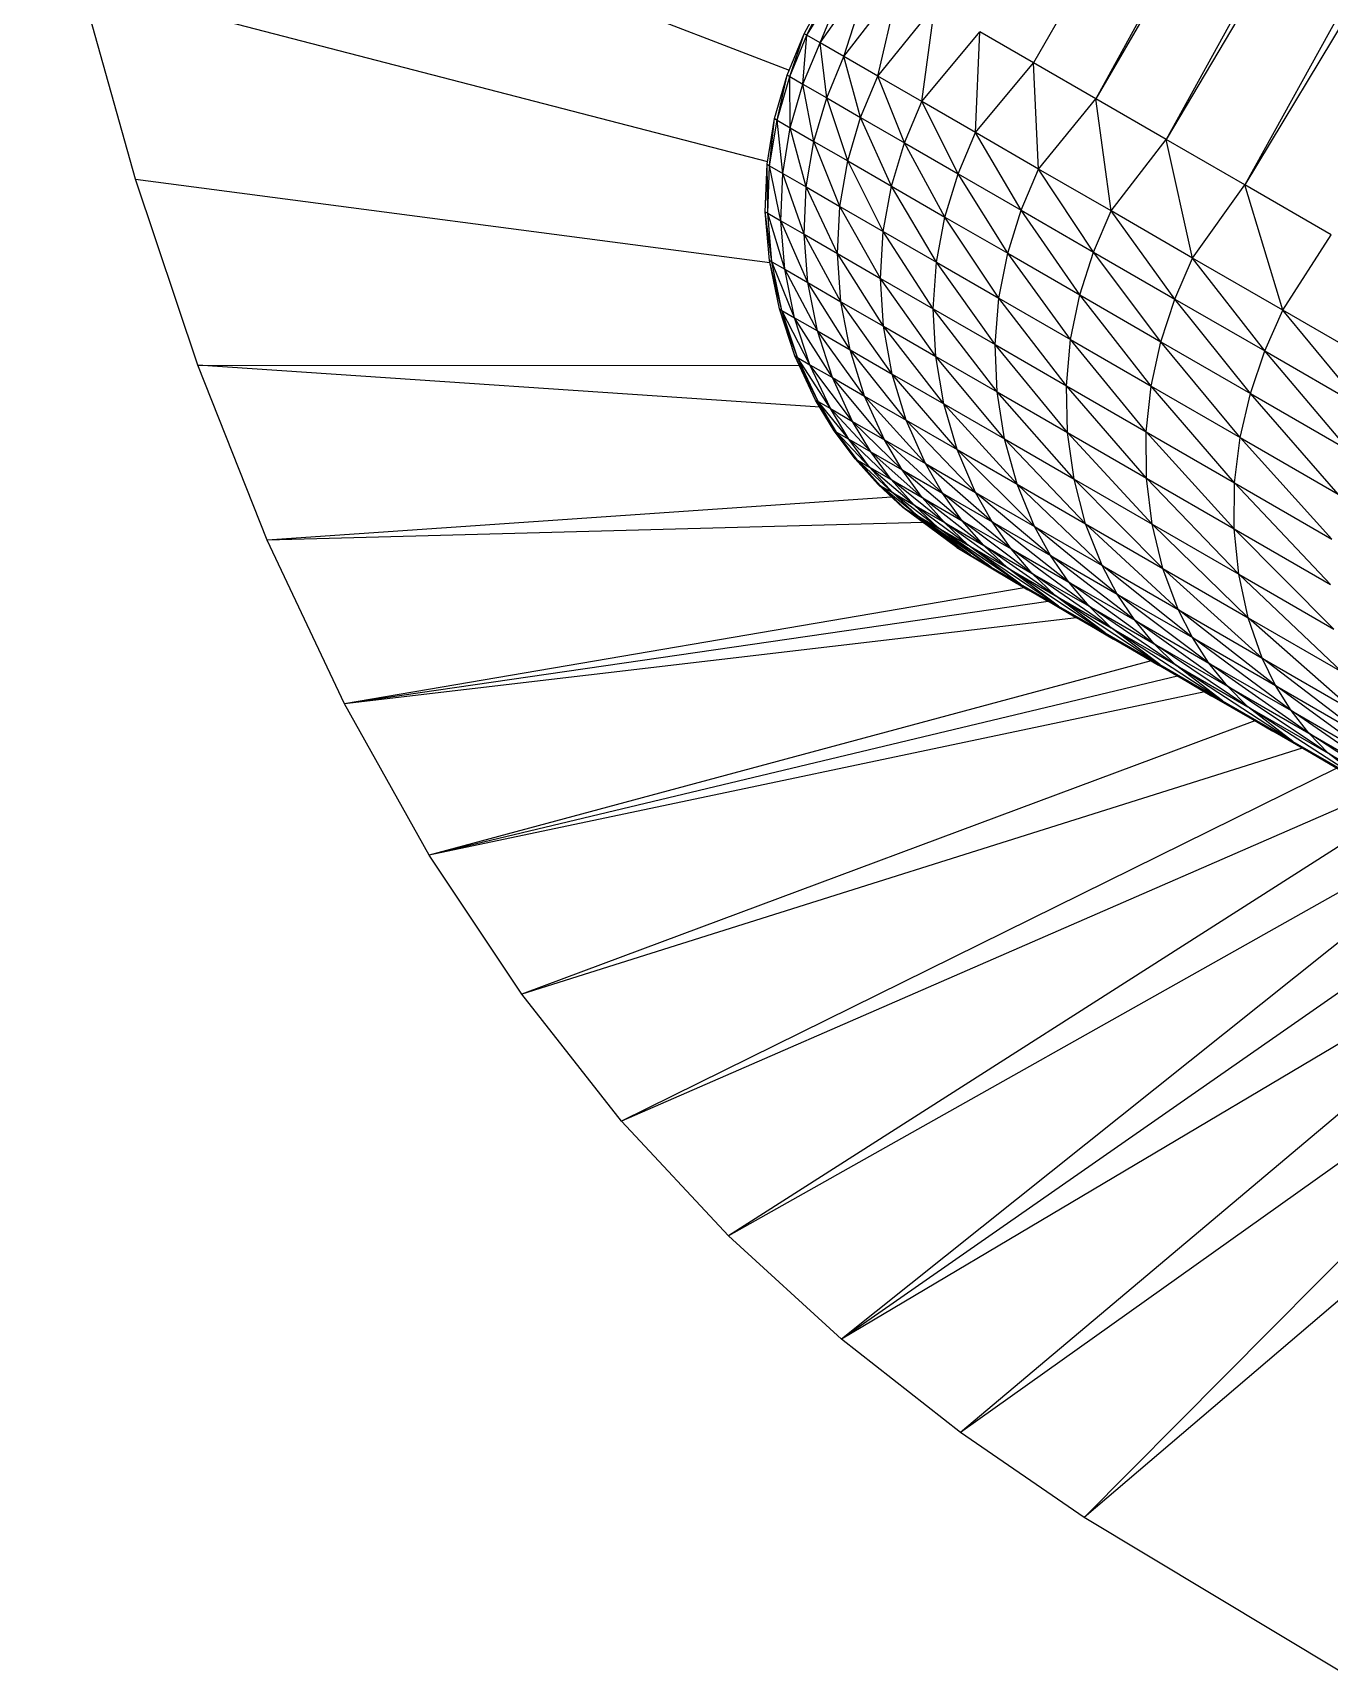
# Model space of a CAD drawing. Extents: x -94 to 59, y -4 to 130.
# Drawn here: x 26.319 to 29.144, y 54.617 to 58.186 of the extents above; entities that cross this region are included whole.
import ezdxf

# ---------------------------------------------------------------- set-up
doc = ezdxf.new("R2010")
doc.units = 0
doc.layers.get('0').update_dxf_attribs({"linetype": 'continuous'})

# ---------------------------------------------------------------- blocks, each defined once
blk = doc.blocks.new('SHAPE2DVIEW')
at = {"color": 0}
for p, q in [((32.1, 64.3585), (28.4993, 58.1204)), ((32.1, 64.3585), (28.6348, 58.0421)), ((32.1656, 64.0849), (28.6348, 58.0421)), ((32.1656, 64.0849), (28.7883, 57.9535)), ((32.2473, 63.7838), (28.7883, 57.9535)), ((32.2473, 63.7838), (28.9594, 57.8547)), ((32.3463, 63.461), (28.9594, 57.8547)), ((26.3188, 58.7385), (27.967, 58.1045)), ((27.9995, 58.1839), (28.0922, 58.3554)), ((28.0052, 58.1806), (28.0922, 58.3554)), ((28.0052, 58.1806), (28.1094, 58.3455)), ((28.0341, 58.1639), (28.1094, 58.3455)), ((28.0341, 58.1639), (28.1474, 58.3235)), ((28.0858, 58.134), (28.1474, 58.3235)), ((26.4234, 58.2932), (27.9197, 57.9058)), ((26.543, 57.8669), (26.4234, 58.2932)), ((28.0858, 58.134), (28.2059, 58.2897)), ((28.1599, 58.0913), (28.2059, 58.2897)), ((28.1599, 58.0913), (28.2844, 58.2444)), ((28.2557, 58.0359), (28.2844, 58.2444)), ((27.9625, 58.0936), (27.9995, 58.1839)), ((27.9682, 58.0903), (27.9995, 58.1839)), ((27.9682, 58.0903), (28.0052, 58.1806)), ((27.997, 58.0737), (28.0052, 58.1806)), ((28.0052, 58.1806), (27.9995, 58.1839)), ((28.0341, 58.1639), (28.0052, 58.1806)), ((28.2557, 58.0359), (28.3823, 58.1879)), ((28.3728, 57.9684), (28.3823, 58.1879)), ((28.4993, 58.1204), (28.3823, 58.1879)), ((27.997, 58.0737), (28.0341, 58.1639)), ((28.0858, 58.134), (28.0341, 58.1639)), ((28.0487, 58.0439), (28.0341, 58.1639)), ((28.0487, 58.0439), (28.0858, 58.134)), ((28.1599, 58.0913), (28.0858, 58.134)), ((28.1226, 58.0012), (28.0858, 58.134)), ((28.3728, 57.9684), (28.4993, 58.1204)), ((28.6348, 58.0421), (28.4993, 58.1204)), ((28.5105, 57.8888), (28.4993, 58.1204)), ((27.935, 57.9988), (27.9625, 58.0936)), ((27.9407, 57.9956), (27.9625, 58.0936)), ((27.9407, 57.9956), (27.9682, 58.0903)), ((27.9625, 58.0936), (27.9682, 58.0903)), ((27.9682, 58.0903), (27.997, 58.0737)), ((27.9694, 57.979), (27.9682, 58.0903)), ((27.9694, 57.979), (27.997, 58.0737)), ((27.997, 58.0737), (28.0487, 58.0439)), ((28.0208, 57.9493), (27.997, 58.0737)), ((28.1226, 58.0012), (28.1599, 58.0913)), ((28.2557, 58.0359), (28.1599, 58.0913)), ((28.2182, 57.946), (28.1599, 58.0913)), ((28.0208, 57.9493), (28.0487, 58.0439)), ((28.0487, 58.0439), (28.1226, 58.0012)), ((28.0944, 57.9068), (28.0487, 58.0439)), ((28.2182, 57.946), (28.2557, 58.0359)), ((28.3728, 57.9684), (28.2557, 58.0359)), ((28.335, 57.8786), (28.2557, 58.0359)), ((28.5105, 57.8888), (28.6348, 58.0421)), ((28.7883, 57.9535), (28.6348, 58.0421)), ((28.6684, 57.7977), (28.6348, 58.0421)), ((27.9187, 57.8994), (27.935, 57.9988)), ((27.9243, 57.8961), (27.935, 57.9988)), ((27.9243, 57.8961), (27.9407, 57.9956)), ((27.935, 57.9988), (27.9407, 57.9956)), ((27.9407, 57.9956), (27.9694, 57.979)), ((27.9529, 57.8796), (27.9407, 57.9956)), ((28.0944, 57.9068), (28.1226, 58.0012)), ((28.1226, 58.0012), (28.2182, 57.946)), ((28.1897, 57.8518), (28.1226, 58.0012)), ((27.9529, 57.8796), (27.9694, 57.979)), ((27.9694, 57.979), (28.0208, 57.9493)), ((28.004, 57.8501), (27.9694, 57.979)), ((28.335, 57.8786), (28.3728, 57.9684)), ((28.5105, 57.8888), (28.3728, 57.9684)), ((28.4725, 57.7992), (28.3728, 57.9684)), ((28.6684, 57.7977), (28.7883, 57.9535)), ((28.9594, 57.8547), (28.7883, 57.9535)), ((28.8458, 57.6953), (28.7883, 57.9535)), ((28.004, 57.8501), (28.0208, 57.9493)), ((28.0208, 57.9493), (28.0944, 57.9068)), ((28.0772, 57.8078), (28.0208, 57.9493)), ((28.1897, 57.8518), (28.2182, 57.946)), ((28.2182, 57.946), (28.335, 57.8786)), ((28.3061, 57.7846), (28.2182, 57.946)), ((27.9148, 57.796), (27.9187, 57.8994)), ((27.9187, 57.8994), (27.9243, 57.8961)), ((27.9203, 57.7927), (27.9187, 57.8994)), ((27.9203, 57.7927), (27.9243, 57.8961)), ((27.9243, 57.8961), (27.9529, 57.8796)), ((27.9487, 57.7764), (27.9243, 57.8961)), ((28.0772, 57.8078), (28.0944, 57.9068)), ((28.0944, 57.9068), (28.1897, 57.8518)), ((28.172, 57.7532), (28.0944, 57.9068)), ((28.4725, 57.7992), (28.5105, 57.8888)), ((28.6684, 57.7977), (28.5105, 57.8888)), ((28.63, 57.7083), (28.5105, 57.8888)), ((26.543, 57.8669), (27.9247, 57.6854)), ((26.6783, 57.4621), (26.543, 57.8669)), ((27.9487, 57.7764), (27.9529, 57.8796)), ((27.9529, 57.8796), (28.004, 57.8501)), ((27.9994, 57.7471), (27.9529, 57.8796)), ((27.9994, 57.7471), (28.004, 57.8501)), ((28.004, 57.8501), (28.0772, 57.8078)), ((28.0721, 57.7051), (28.004, 57.8501)), ((28.172, 57.7532), (28.1897, 57.8518)), ((28.1897, 57.8518), (28.3061, 57.7846)), ((28.2877, 57.6863), (28.1897, 57.8518)), ((28.3061, 57.7846), (28.335, 57.8786)), ((28.335, 57.8786), (28.4725, 57.7992)), ((28.443, 57.7055), (28.335, 57.8786)), ((28.8458, 57.6953), (28.9594, 57.8547)), ((29.1477, 57.746), (28.9594, 57.8547)), ((29.0423, 57.5818), (28.9594, 57.8547)), ((27.9148, 57.796), (27.9203, 57.7927)), ((27.9293, 57.687), (27.9148, 57.796)), ((27.9237, 57.6902), (27.9148, 57.796)), ((27.9203, 57.7927), (27.9487, 57.7764)), ((27.9573, 57.6708), (27.9203, 57.7927)), ((27.9293, 57.687), (27.9203, 57.7927)), ((27.9487, 57.7764), (27.9994, 57.7471)), ((28.0076, 57.6418), (27.9487, 57.7764)), ((27.9573, 57.6708), (27.9487, 57.7764)), ((28.0721, 57.7051), (28.0772, 57.8078)), ((28.0772, 57.8078), (28.172, 57.7532)), ((28.1661, 57.6509), (28.0772, 57.8078)), ((28.2877, 57.6863), (28.3061, 57.7846)), ((28.3061, 57.7846), (28.443, 57.7055)), ((28.4238, 57.6077), (28.3061, 57.7846)), ((28.443, 57.7055), (28.4725, 57.7992)), ((28.4725, 57.7992), (28.63, 57.7083)), ((28.6, 57.6149), (28.4725, 57.7992)), ((28.63, 57.7083), (28.6684, 57.7977)), ((28.8458, 57.6953), (28.6684, 57.7977)), ((28.8071, 57.606), (28.6684, 57.7977)), ((27.9994, 57.7471), (28.0721, 57.7051)), ((28.0795, 57.6002), (27.9994, 57.7471)), ((28.0076, 57.6418), (27.9994, 57.7471)), ((28.1661, 57.6509), (28.172, 57.7532)), ((28.172, 57.7532), (28.2877, 57.6863)), ((28.2809, 57.5846), (28.172, 57.7532)), ((29.0423, 57.5818), (29.1477, 57.746)), ((28.0721, 57.7051), (28.1661, 57.6509)), ((28.1726, 57.5465), (28.0721, 57.7051)), ((28.0795, 57.6002), (28.0721, 57.7051)), ((28.4238, 57.6077), (28.443, 57.7055)), ((28.443, 57.7055), (28.6, 57.6149)), ((28.5799, 57.5176), (28.443, 57.7055)), ((28.6, 57.6149), (28.63, 57.7083)), ((28.63, 57.7083), (28.8071, 57.606)), ((28.7764, 57.5131), (28.63, 57.7083)), ((27.9237, 57.6902), (27.9293, 57.687)), ((27.951, 57.5813), (27.9237, 57.6902)), ((27.9455, 57.5844), (27.9237, 57.6902)), ((27.9293, 57.687), (27.9573, 57.6708)), ((27.9787, 57.5653), (27.9293, 57.687)), ((27.951, 57.5813), (27.9293, 57.687)), ((27.9573, 57.6708), (28.0076, 57.6418)), ((28.0284, 57.5366), (27.9573, 57.6708)), ((27.9787, 57.5653), (27.9573, 57.6708)), ((28.2809, 57.5846), (28.2877, 57.6863)), ((28.2877, 57.6863), (28.4238, 57.6077)), ((28.416, 57.5066), (28.2877, 57.6863)), ((28.8071, 57.606), (28.8458, 57.6953)), ((29.0423, 57.5818), (28.8458, 57.6953)), ((29.0031, 57.4928), (28.8458, 57.6953)), ((28.0076, 57.6418), (28.0795, 57.6002)), ((28.0995, 57.4955), (28.0076, 57.6418)), ((28.0284, 57.5366), (28.0076, 57.6418)), ((28.1661, 57.6509), (28.2809, 57.5846)), ((28.2862, 57.4809), (28.1661, 57.6509)), ((28.1726, 57.5465), (28.1661, 57.6509)), ((28.0795, 57.6002), (28.1726, 57.5465)), ((28.1914, 57.4424), (28.0795, 57.6002)), ((28.0995, 57.4955), (28.0795, 57.6002)), ((28.416, 57.5066), (28.4238, 57.6077)), ((28.4238, 57.6077), (28.5799, 57.5176)), ((28.5708, 57.4172), (28.4238, 57.6077)), ((28.5799, 57.5176), (28.6, 57.6149)), ((28.6, 57.6149), (28.7764, 57.5131)), ((28.7553, 57.4164), (28.6, 57.6149)), ((28.7764, 57.5131), (28.8071, 57.606)), ((28.8071, 57.606), (29.0031, 57.4928)), ((28.9717, 57.4003), (28.8071, 57.606)), ((27.9455, 57.5844), (27.951, 57.5813)), ((27.9849, 57.4788), (27.9455, 57.5844)), ((27.9795, 57.4819), (27.9455, 57.5844)), ((27.951, 57.5813), (27.9787, 57.5653)), ((28.0122, 57.463), (27.951, 57.5813)), ((27.9849, 57.4788), (27.951, 57.5813)), ((27.9787, 57.5653), (28.0284, 57.5366)), ((28.0612, 57.4347), (27.9787, 57.5653)), ((28.0122, 57.463), (27.9787, 57.5653)), ((28.2809, 57.5846), (28.416, 57.5066)), ((28.42, 57.4036), (28.2809, 57.5846)), ((28.2862, 57.4809), (28.2809, 57.5846)), ((29.0031, 57.4928), (29.0423, 57.5818)), ((29.2589, 57.4568), (29.0423, 57.5818)), ((29.2192, 57.3681), (29.0423, 57.5818)), ((28.0284, 57.5366), (28.0995, 57.4955)), ((28.1314, 57.3942), (28.0284, 57.5366)), ((28.0612, 57.4347), (28.0284, 57.5366)), ((28.1726, 57.5465), (28.2862, 57.4809)), ((28.3038, 57.3776), (28.1726, 57.5465)), ((28.1914, 57.4424), (28.1726, 57.5465)), ((28.0995, 57.4955), (28.1914, 57.4424)), ((28.2221, 57.3419), (28.0995, 57.4955)), ((28.1314, 57.3942), (28.0995, 57.4955)), ((28.416, 57.5066), (28.5708, 57.4172)), ((28.5733, 57.3151), (28.416, 57.5066)), ((28.42, 57.4036), (28.416, 57.5066)), ((28.5708, 57.4172), (28.5799, 57.5176)), ((28.5799, 57.5176), (28.7553, 57.4164)), ((28.7448, 57.3167), (28.5799, 57.5176)), ((28.7553, 57.4164), (28.7764, 57.5131)), ((28.7764, 57.5131), (28.9717, 57.4003)), ((28.9495, 57.3043), (28.7764, 57.5131)), ((28.9717, 57.4003), (29.0031, 57.4928)), ((29.0031, 57.4928), (29.2192, 57.3681)), ((29.1868, 57.2761), (29.0031, 57.4928)), ((28.0341, 57.3703), (26.6783, 57.4621)), ((26.6783, 57.4621), (27.9894, 57.4609)), ((26.8298, 57.0808), (26.6783, 57.4621)), ((27.9795, 57.4819), (27.9849, 57.4788)), ((28.0299, 57.3827), (27.9795, 57.4819)), ((28.0246, 57.3858), (27.9795, 57.4819)), ((27.9849, 57.4788), (28.0122, 57.463)), ((28.0569, 57.3672), (27.9849, 57.4788)), ((28.0299, 57.3827), (27.9849, 57.4788)), ((28.0122, 57.463), (28.0612, 57.4347)), ((28.1051, 57.3393), (28.0122, 57.463)), ((28.0569, 57.3672), (28.0122, 57.463)), ((28.2862, 57.4809), (28.42, 57.4036)), ((28.436, 57.3013), (28.2862, 57.4809)), ((28.3038, 57.3776), (28.2862, 57.4809)), ((28.0612, 57.4347), (28.1314, 57.3942)), ((28.1743, 57.2994), (28.0612, 57.4347)), ((28.1051, 57.3393), (28.0612, 57.4347)), ((28.1914, 57.4424), (28.3038, 57.3776)), ((28.333, 57.2779), (28.1914, 57.4424)), ((28.2221, 57.3419), (28.1914, 57.4424)), ((28.0246, 57.3858), (28.0299, 57.3827)), ((28.0703, 57.3162), (28.0246, 57.3858)), ((28.0651, 57.3192), (28.0246, 57.3858)), ((28.0299, 57.3827), (28.0569, 57.3672)), ((28.0969, 57.3008), (28.0299, 57.3827)), ((28.0703, 57.3162), (28.0299, 57.3827)), ((28.1314, 57.3942), (28.2221, 57.3419)), ((28.2637, 57.2478), (28.1314, 57.3942)), ((28.1743, 57.2994), (28.1314, 57.3942)), ((28.42, 57.4036), (28.5733, 57.3151)), ((28.5875, 57.2138), (28.42, 57.4036)), ((28.436, 57.3013), (28.42, 57.4036)), ((28.5708, 57.4172), (28.7448, 57.3167)), ((28.7456, 57.2156), (28.5708, 57.4172)), ((28.5733, 57.3151), (28.5708, 57.4172)), ((28.7448, 57.3167), (28.7553, 57.4164)), ((28.7553, 57.4164), (28.9495, 57.3043)), ((28.9375, 57.2055), (28.7553, 57.4164)), ((28.9495, 57.3043), (28.9717, 57.4003)), ((28.9717, 57.4003), (29.1868, 57.2761)), ((29.1632, 57.1808), (28.9717, 57.4003)), ((28.0569, 57.3672), (28.1051, 57.3393)), ((28.1447, 57.2733), (28.0569, 57.3672)), ((28.0969, 57.3008), (28.0569, 57.3672)), ((28.3038, 57.3776), (28.436, 57.3013)), ((28.4634, 57.2026), (28.3038, 57.3776)), ((28.333, 57.2779), (28.3038, 57.3776)), ((28.0651, 57.3192), (28.0703, 57.3162)), ((28.1158, 57.255), (28.0651, 57.3192)), ((28.1106, 57.258), (28.0651, 57.3192)), ((28.0703, 57.3162), (28.0969, 57.3008)), ((28.1421, 57.2398), (28.0703, 57.3162)), ((28.1158, 57.255), (28.0703, 57.3162)), ((28.1051, 57.3393), (28.1743, 57.2994)), ((28.213, 57.2338), (28.1051, 57.3393)), ((28.1447, 57.2733), (28.1051, 57.3393)), ((28.2221, 57.3419), (28.333, 57.2779)), ((28.3729, 57.1847), (28.2221, 57.3419)), ((28.2637, 57.2478), (28.2221, 57.3419)), ((28.5733, 57.3151), (28.7456, 57.2156)), ((28.7578, 57.1155), (28.5733, 57.3151)), ((28.5875, 57.2138), (28.5733, 57.3151)), ((28.7448, 57.3167), (28.9375, 57.2055)), ((28.9364, 57.1055), (28.7448, 57.3167)), ((28.7456, 57.2156), (28.7448, 57.3167)), ((28.0969, 57.3008), (28.1447, 57.2733)), ((28.1893, 57.2126), (28.0969, 57.3008)), ((28.1421, 57.2398), (28.0969, 57.3008)), ((28.1743, 57.2994), (28.2637, 57.2478)), ((28.3013, 57.1828), (28.1743, 57.2994)), ((28.213, 57.2338), (28.1743, 57.2994)), ((28.333, 57.2779), (28.4634, 57.2026)), ((28.5014, 57.1105), (28.333, 57.2779)), ((28.3729, 57.1847), (28.333, 57.2779)), ((28.436, 57.3013), (28.5875, 57.2138)), ((28.6129, 57.1162), (28.436, 57.3013)), ((28.4634, 57.2026), (28.436, 57.3013)), ((28.9375, 57.2055), (28.9495, 57.3043)), ((28.9495, 57.3043), (29.1632, 57.1808)), ((29.1495, 57.0831), (28.9495, 57.3043)), ((28.1106, 57.258), (28.1158, 57.255)), ((28.1658, 57.1993), (28.1106, 57.258)), ((28.1607, 57.2023), (28.1106, 57.258)), ((28.1158, 57.255), (28.1421, 57.2398)), ((28.1918, 57.1843), (28.1158, 57.255)), ((28.1658, 57.1993), (28.1158, 57.255)), ((28.1421, 57.2398), (28.1893, 57.2126)), ((28.2384, 57.1574), (28.1421, 57.2398)), ((28.1918, 57.1843), (28.1421, 57.2398)), ((28.1447, 57.2733), (28.213, 57.2338)), ((28.2567, 57.1736), (28.1447, 57.2733)), ((28.1893, 57.2126), (28.1447, 57.2733)), ((28.2637, 57.2478), (28.3729, 57.1847)), ((28.4093, 57.1205), (28.2637, 57.2478)), ((28.3013, 57.1828), (28.2637, 57.2478)), ((28.1893, 57.2126), (28.2567, 57.1736)), ((28.305, 57.119), (28.1893, 57.2126)), ((28.2384, 57.1574), (28.1893, 57.2126)), ((28.213, 57.2338), (28.3013, 57.1828)), ((28.344, 57.1232), (28.213, 57.2338)), ((28.2567, 57.1736), (28.213, 57.2338)), ((28.5875, 57.2138), (28.7578, 57.1155)), ((28.7809, 57.0192), (28.5875, 57.2138)), ((28.6129, 57.1162), (28.5875, 57.2138)), ((28.7456, 57.2156), (28.9364, 57.1055)), ((28.9463, 57.0066), (28.7456, 57.2156)), ((28.7578, 57.1155), (28.7456, 57.2156)), ((28.9364, 57.1055), (28.9375, 57.2055)), ((28.9375, 57.2055), (29.1495, 57.0831)), ((29.1462, 56.9844), (28.9375, 57.2055)), ((28.1905, 57.1745), (26.8298, 57.0808)), ((28.1607, 57.2023), (28.1658, 57.1993)), ((28.2198, 57.149), (28.1607, 57.2023)), ((28.2148, 57.1519), (28.1607, 57.2023)), ((28.1658, 57.1993), (28.1918, 57.1843)), ((28.2455, 57.1342), (28.1658, 57.1993)), ((28.2198, 57.149), (28.1658, 57.1993)), ((28.1918, 57.1843), (28.2384, 57.1574)), ((28.2914, 57.1077), (28.1918, 57.1843)), ((28.2455, 57.1342), (28.1918, 57.1843)), ((28.2567, 57.1736), (28.344, 57.1232)), ((28.3912, 57.0692), (28.2567, 57.1736)), ((28.305, 57.119), (28.2567, 57.1736)), ((28.3013, 57.1828), (28.4093, 57.1205)), ((28.4507, 57.0617), (28.3013, 57.1828)), ((28.344, 57.1232), (28.3013, 57.1828)), ((28.3729, 57.1847), (28.5014, 57.1105)), ((28.5363, 57.0472), (28.3729, 57.1847)), ((28.4093, 57.1205), (28.3729, 57.1847)), ((28.4634, 57.2026), (28.6129, 57.1162)), ((28.6487, 57.0255), (28.4634, 57.2026)), ((28.5014, 57.1105), (28.4634, 57.2026)), ((28.2148, 57.1519), (28.2198, 57.149)), ((28.3372, 57.0622), (28.2148, 57.1519)), ((28.3322, 57.0651), (28.2148, 57.1519)), ((28.2198, 57.149), (28.2455, 57.1342)), ((28.3621, 57.0478), (28.2198, 57.149)), ((28.3372, 57.0622), (28.2198, 57.149)), ((28.2384, 57.1574), (28.305, 57.119)), ((28.3572, 57.0697), (28.2384, 57.1574)), ((28.2914, 57.1077), (28.2384, 57.1574)), ((28.2455, 57.1342), (28.2914, 57.1077)), ((28.4069, 57.022), (28.2455, 57.1342)), ((28.3621, 57.0478), (28.2455, 57.1342)), ((28.2587, 57.1195), (26.8298, 57.0808)), ((28.2914, 57.1077), (28.3572, 57.0697)), ((28.471, 56.985), (28.2914, 57.1077)), ((28.4069, 57.022), (28.2914, 57.1077)), ((28.305, 57.119), (28.3912, 57.0692)), ((28.4424, 57.0205), (28.305, 57.119)), ((28.3572, 57.0697), (28.305, 57.119)), ((28.344, 57.1232), (28.4507, 57.0617)), ((28.4966, 57.0084), (28.344, 57.1232)), ((28.3912, 57.0692), (28.344, 57.1232)), ((28.4093, 57.1205), (28.5363, 57.0472)), ((28.5762, 56.9892), (28.4093, 57.1205)), ((28.4507, 57.0617), (28.4093, 57.1205)), ((28.5014, 57.1105), (28.6487, 57.0255)), ((28.6819, 56.9631), (28.5014, 57.1105)), ((28.5363, 57.0472), (28.5014, 57.1105)), ((28.6129, 57.1162), (28.7809, 57.0192)), ((28.8143, 56.9299), (28.6129, 57.1162)), ((28.6487, 57.0255), (28.6129, 57.1162)), ((28.7578, 57.1155), (28.9463, 57.0066)), ((28.9669, 56.9118), (28.7578, 57.1155)), ((28.7809, 57.0192), (28.7578, 57.1155)), ((28.9364, 57.1055), (29.1462, 56.9844)), ((29.1535, 56.887), (28.9364, 57.1055)), ((28.9463, 57.0066), (28.9364, 57.1055)), ((26.998, 56.7246), (26.8298, 57.0808)), ((28.3322, 57.0651), (28.4577, 56.9897)), ((28.3322, 57.0651), (28.4625, 56.9869)), ((28.3322, 57.0651), (28.3372, 57.0622)), ((28.3372, 57.0622), (28.4625, 56.9869)), ((28.3372, 57.0622), (28.4868, 56.9729)), ((28.3372, 57.0622), (28.3621, 57.0478)), ((28.3572, 57.0697), (28.4424, 57.0205)), ((28.5539, 56.9371), (28.3572, 57.0697)), ((28.471, 56.985), (28.3572, 57.0697)), ((28.3912, 57.0692), (28.4966, 57.0084)), ((28.5463, 56.9605), (28.3912, 57.0692)), ((28.4424, 57.0205), (28.3912, 57.0692)), ((28.4507, 57.0617), (28.5762, 56.9892)), ((28.6205, 56.9368), (28.4507, 57.0617)), ((28.4966, 57.0084), (28.4507, 57.0617)), ((28.3621, 57.0478), (28.4868, 56.9729)), ((28.3621, 57.0478), (28.5303, 56.9477)), ((28.3621, 57.0478), (28.4069, 57.022)), ((28.5363, 57.0472), (28.6819, 56.9631)), ((28.72, 56.9062), (28.5363, 57.0472)), ((28.5762, 56.9892), (28.5363, 57.0472)), ((28.6487, 57.0255), (28.8143, 56.9299)), ((28.8455, 56.8686), (28.6487, 57.0255)), ((28.6819, 56.9631), (28.6487, 57.0255)), ((28.4069, 57.022), (28.5303, 56.9477)), ((28.4069, 57.022), (28.5927, 56.9117)), ((28.4069, 57.022), (28.471, 56.985)), ((28.4424, 57.0205), (28.5463, 56.9605)), ((28.6552, 56.8786), (28.4424, 57.0205)), ((28.5539, 56.9371), (28.4424, 57.0205)), ((28.4625, 56.9869), (28.4577, 56.9897)), ((28.4966, 57.0084), (28.6205, 56.9368)), ((28.6687, 56.8899), (28.4966, 57.0084)), ((28.5463, 56.9605), (28.4966, 57.0084)), ((28.7809, 57.0192), (28.9669, 56.9118)), ((28.9976, 56.8241), (28.7809, 57.0192)), ((28.8143, 56.9299), (28.7809, 57.0192)), ((28.9463, 57.0066), (29.1535, 56.887)), ((29.1712, 56.7939), (28.9463, 57.0066)), ((28.9669, 56.9118), (28.9463, 57.0066)), ((28.4792, 56.9772), (26.998, 56.7246)), ((28.4868, 56.9729), (28.4625, 56.9869)), ((28.471, 56.985), (28.5927, 56.9117)), ((28.471, 56.985), (28.6734, 56.8651)), ((28.471, 56.985), (28.5539, 56.9371)), ((28.5303, 56.9477), (28.4868, 56.9729)), ((28.5463, 56.9605), (28.6687, 56.8899)), ((28.7743, 56.8098), (28.5463, 56.9605)), ((28.6552, 56.8786), (28.5463, 56.9605)), ((28.5762, 56.9892), (28.72, 56.9062)), ((28.7625, 56.8548), (28.5762, 56.9892)), ((28.6205, 56.9368), (28.5762, 56.9892)), ((28.6819, 56.9631), (28.8455, 56.8686)), ((28.8816, 56.8128), (28.6819, 56.9631)), ((28.72, 56.9062), (28.6819, 56.9631)), ((28.5314, 56.9471), (26.998, 56.7246)), ((28.5927, 56.9117), (28.5303, 56.9477)), ((28.5539, 56.9371), (28.6734, 56.8651)), ((28.5539, 56.9371), (28.7719, 56.8082)), ((28.5539, 56.9371), (28.6552, 56.8786)), ((28.6205, 56.9368), (28.7625, 56.8548)), ((28.8089, 56.8089), (28.6205, 56.9368)), ((28.6687, 56.8899), (28.6205, 56.9368)), ((28.8143, 56.9299), (28.9976, 56.8241)), ((29.0267, 56.764), (28.8143, 56.9299)), ((28.8455, 56.8686), (28.8143, 56.9299)), ((28.5932, 56.9114), (26.998, 56.7246)), ((28.6734, 56.8651), (28.5927, 56.9117)), ((28.6687, 56.8899), (28.8089, 56.8089)), ((28.9109, 56.731), (28.6687, 56.8899)), ((28.7743, 56.8098), (28.6687, 56.8899)), ((28.72, 56.9062), (28.8816, 56.8128)), ((28.9221, 56.7627), (28.72, 56.9062)), ((28.7625, 56.8548), (28.72, 56.9062)), ((28.9669, 56.9118), (29.1712, 56.7939)), ((29.1988, 56.7079), (28.9669, 56.9118)), ((28.9976, 56.8241), (28.9669, 56.9118)), ((28.6552, 56.8786), (28.7719, 56.8082)), ((28.6552, 56.8786), (28.8879, 56.7413)), ((28.6552, 56.8786), (28.7743, 56.8098)), ((28.7719, 56.8082), (28.6734, 56.8651)), ((28.7625, 56.8548), (28.9221, 56.7627)), ((28.9665, 56.7179), (28.7625, 56.8548)), ((28.8089, 56.8089), (28.7625, 56.8548)), ((28.8455, 56.8686), (29.0267, 56.764)), ((29.0606, 56.7095), (28.8455, 56.8686)), ((28.8816, 56.8128), (28.8455, 56.8686)), ((28.7556, 56.8177), (27.1828, 56.3947)), ((28.8816, 56.8128), (29.0606, 56.7095)), ((29.0989, 56.6606), (28.8816, 56.8128)), ((28.9221, 56.7627), (28.8816, 56.8128)), ((28.9976, 56.8241), (29.1988, 56.7079)), ((29.2255, 56.6493), (28.9976, 56.8241)), ((29.0267, 56.764), (28.9976, 56.8241)), ((28.8133, 56.7843), (27.1828, 56.3947)), ((28.8879, 56.7413), (28.7719, 56.8082)), ((28.7743, 56.8098), (28.8879, 56.7413)), ((28.7743, 56.8098), (29.0208, 56.6646)), ((28.7743, 56.8098), (28.9109, 56.731)), ((28.8089, 56.8089), (28.9665, 56.7179)), ((29.0644, 56.6423), (28.8089, 56.8089)), ((28.9109, 56.731), (28.8089, 56.8089)), ((28.8725, 56.7502), (27.1828, 56.3947)), ((29.0208, 56.6646), (28.8879, 56.7413)), ((28.9221, 56.7627), (29.0989, 56.6606)), ((29.141, 56.6172), (28.9221, 56.7627)), ((28.9665, 56.7179), (28.9221, 56.7627)), ((29.0267, 56.764), (29.2255, 56.6493)), ((29.2569, 56.5962), (29.0267, 56.764)), ((29.0606, 56.7095), (29.0267, 56.764)), ((27.1828, 56.3947), (26.998, 56.7246)), ((28.9109, 56.731), (29.0208, 56.6646)), ((28.9109, 56.731), (29.1702, 56.5783)), ((28.9109, 56.731), (29.0644, 56.6423)), ((28.9665, 56.7179), (29.141, 56.6172)), ((29.2344, 56.5442), (28.9665, 56.7179)), ((29.0644, 56.6423), (28.9665, 56.7179)), ((29.0606, 56.7095), (29.2569, 56.5962)), ((29.2927, 56.5487), (29.0606, 56.7095)), ((29.0989, 56.6606), (29.0606, 56.7095)), ((28.9815, 56.6872), (27.3842, 56.0918)), ((29.1702, 56.5783), (29.0208, 56.6646)), ((29.0644, 56.6423), (29.1702, 56.5783)), ((29.0644, 56.6423), (29.3356, 56.4828)), ((29.0644, 56.6423), (29.2344, 56.5442)), ((29.0989, 56.6606), (29.2927, 56.5487)), ((29.3323, 56.5067), (29.0989, 56.6606)), ((29.141, 56.6172), (29.0989, 56.6606)), ((29.0844, 56.6278), (27.3842, 56.0918)), ((29.141, 56.6172), (29.3323, 56.5067)), ((29.4205, 56.4368), (29.141, 56.6172)), ((29.2344, 56.5442), (29.141, 56.6172)), ((29.1599, 56.5842), (27.6017, 55.8157)), ((29.2483, 56.5332), (27.6017, 55.8157)), ((29.3025, 56.5019), (27.8344, 55.5658)), ((29.3994, 56.446), (27.8344, 55.5658)), ((29.4381, 56.4237), (28.0811, 55.3405)), ((27.3842, 56.0918), (27.1828, 56.3947)), ((29.5462, 56.3612), (28.0811, 55.3405)), ((29.675, 56.2868), (28.0811, 55.3405)), ((29.6933, 56.2763), (28.3401, 55.1372)), ((29.8301, 56.1973), (28.3401, 55.1372)), ((29.8404, 56.1913), (28.6094, 54.9524)), ((29.9735, 56.1145), (28.6094, 54.9524)), ((27.6017, 55.8157), (27.3842, 56.0918)), ((27.8344, 55.5658), (27.6017, 55.8157)), ((28.0811, 55.3405), (27.8344, 55.5658)), ((28.3401, 55.1372), (28.0811, 55.3405)), ((28.6094, 54.9524), (28.3401, 55.1372)), ((29.1667, 54.6173), (28.6094, 54.9524))]:
    blk.add_line(p, q, dxfattribs=at)

msp = doc.modelspace()

# ---------------------------------------------------------------- block references
msp.add_blockref('SHAPE2DVIEW', (0, 0))

doc.saveas('drawing.dxf')
